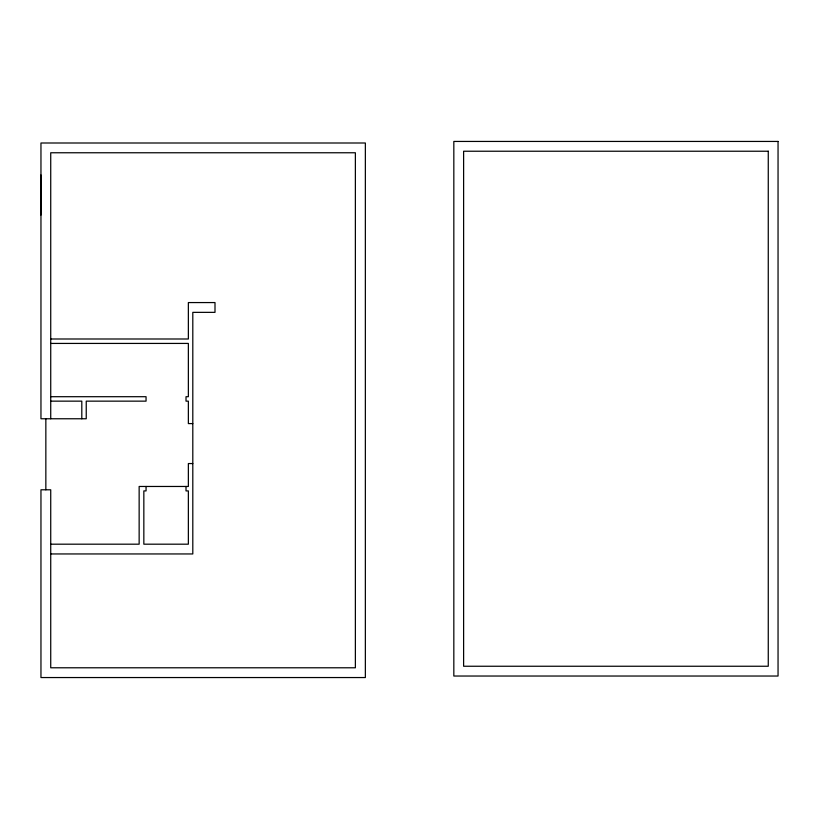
<?xml version="1.0" encoding="UTF-8"?>
<svg xmlns="http://www.w3.org/2000/svg" width="819" height="819" viewBox="0 0 819 819"><rect width="100%" height="100%" fill="white"/><g stroke="black" fill="none" stroke-linecap="round" stroke-linejoin="round"><path stroke-width="1.23" d="M40.95 215.028L40.96 175M50.727 338.994L188.36 338.994L188.36 302.569L214.998 302.569L214.998 312.356L192.803 312.356L192.803 553.951L50.727 553.951M50.727 343.427L188.36 343.427L188.36 396.703L186.015 396.703L186.015 401.146L188.36 401.146L188.36 423.597L192.803 423.597M50.727 396.703L146.058 396.703L146.058 401.146L86.241 401.146L86.241 418.765L40.96 418.765L40.96 142.997L365.356 142.997L365.356 677.548L40.96 677.548L40.96 489.793L50.727 489.793L50.727 667.782L355.374 667.782L355.374 152.764L50.727 152.764L50.727 418.765M50.727 401.146L81.808 401.146L81.808 418.765M192.803 463.554L188.36 463.554L188.36 486.466L139.148 486.466L139.148 544.185L50.727 544.185M186.015 486.466L186.015 490.909L188.36 490.909L188.36 544.185L143.837 544.185L143.837 490.909L146.058 490.909L146.058 486.466M45.844 418.765L45.844 489.793M778.05 141.441L453.828 141.441L453.828 676.033L778.05 676.033L778.05 141.441M768.263 151.228L463.615 151.228L463.615 666.246L768.263 666.246L768.263 151.228"/></g></svg>
